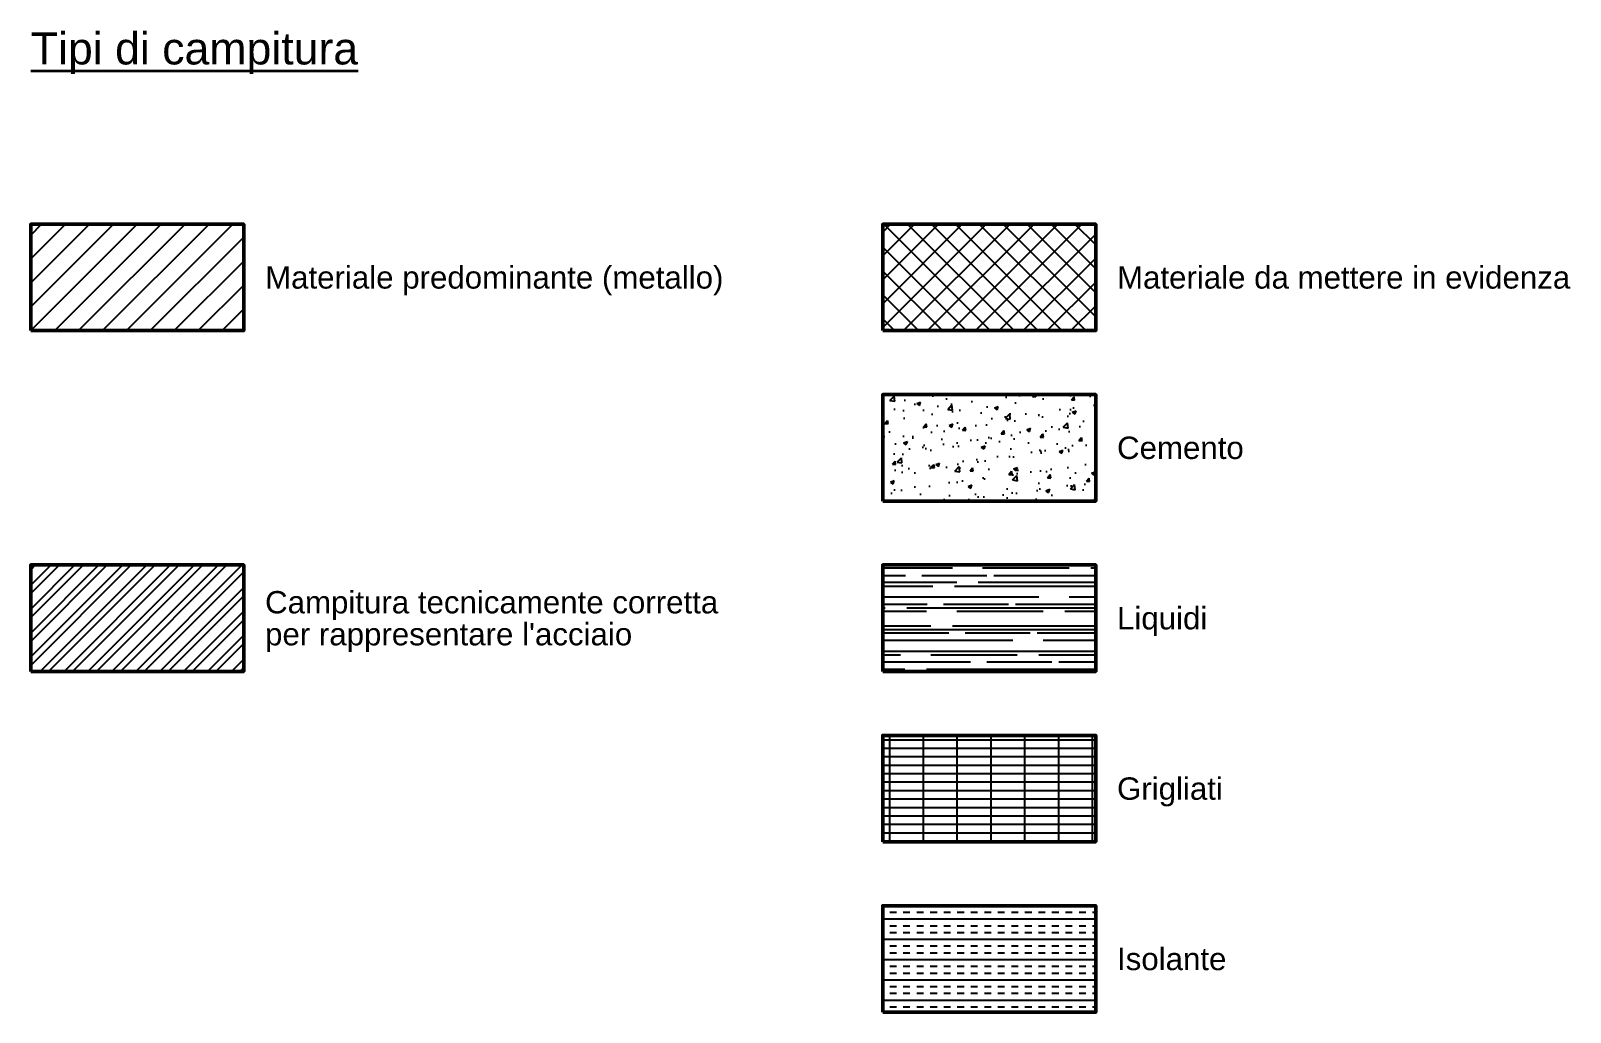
# Model space of a CAD drawing. Header units: millimetres. Extents: x 200 to 923, y -120 to 341.
import ezdxf
from ezdxf.enums import TextEntityAlignment as Align

# ---------------------------------------------------------------- set-up
doc = ezdxf.new("R2010")
doc.units = ezdxf.units.MM
doc.header["$LTSCALE"] = 0.1
for name, color, linetype, lineweight in [('CONTORNO1', 7, 'Continuous', 50), ('TESTO', 2, 'Continuous', 35), ('TRATTEGGIO', 1, 'Continuous', 25)]:
    doc.layers.add(name, color=color, linetype=linetype, lineweight=lineweight)
doc.styles.get("Standard").update_dxf_attribs({"font": 'arial.ttf'})

msp = doc.modelspace()

# ---------------------------------------------------------------- hatches: boundary and pattern name
at = {"layer": 'TRATTEGGIO'}
h = msp.add_hatch(dxfattribs=at)
h.set_pattern_fill('ANSI31', color=256, scale=2.5, style=0)
h.paths.add_polyline_path([(200, 200), (200, 250), (300, 250), (300, 200)])
h = msp.add_hatch(dxfattribs=at)
h.set_pattern_fill('ANSI37', color=256, scale=2.5, style=0)
h.set_pattern_definition([(45, (400, 80), (-5.61266, 5.61266), []), (135, (400, 80), (-5.61266, -5.61266), [])])
h.paths.add_polyline_path([(600, 200), (600, 250), (700, 250), (700, 200)])
h = msp.add_hatch(dxfattribs=at)
h.set_pattern_fill('AR-CONC', color=256, scale=0.1, style=0)
h.set_pattern_definition([(50, (400, 80), (18.2185, -1.5939), [1.905, -20.955]), (355, (400, 80), (-3.5243, 19.1057), [1.524, -16.764]), (100.451, (401.518, 79.867), (14.69425, 17.5117), [1.619, -17.809]), (46.184, (400, 85.08), (27.1079, -4.2042), [2.8575, -31.4325]), (96.636, (402.26, 84.73), (23.7404, 24.7426), [2.4285, -26.7135]), (351.184, (400, 85.08), (23.7405, 24.7425), [2.286, -25.146]), (21, (402.54, 83.81), (15.1615, -10.22655), [1.905, -20.955]), (326, (402.54, 83.81), (6.1802, 18.4188), [1.524, -16.764]), (71.4514, (403.803, 82.958), (21.3416, 8.1923), [1.619, -17.809]), (37.5, (400, 80), (0.30886, 8.4555), [0, -16.5608, 0, -17.018, 0, -16.8275]), (7.5, (400, 80), (6.68197, 10.01806), [0, -9.7028, 0, -16.1798, 0, -6.4135]), (327.5, (394.336, 80), (13.55906, -0.57287), [0, -6.35, 0, -19.812, 0, -26.289]), (317.5, (391.796, 80), (14.8129, 2.54265), [0, -8.255, 0, -13.1572, 0, -18.669])])
h.paths.add_polyline_path([(600, 120), (600, 170), (700, 170), (700, 120)])
h = msp.add_hatch(dxfattribs=at)
h.set_pattern_fill('STEEL', color=256, scale=2.5, style=0)
h.set_pattern_definition([(45, (0, 0), (-5.61266, 5.61266), []), (45, (0, 3.969), (-5.61266, 5.61266), [])])
h.paths.add_polyline_path([(200, 40), (200, 90), (300, 90), (300, 40)])
h = msp.add_hatch(dxfattribs=at)
h.set_pattern_fill('AR-RROOF', color=256, scale=0.4, style=0)
h.set_pattern_definition([(0, (400, 80), (22.352, 10.16), [152.4, -20.32, 50.8, -10.16]), (0, (413.513, 85.08), (-10.16, 13.5128), [30.48, -3.3528, 60.96, -7.62]), (0, (405.08, 88.636), (52.832, 6.8072), [81.28, -14.224, 40.64, -10.16])])
h.paths.add_polyline_path([(600, 40), (600, 90), (700, 90), (700, 40)])
h = msp.add_hatch(dxfattribs=at)
h.set_pattern_fill('GRATE', color=256, scale=5, style=0)
h.paths.add_polyline_path([(600, -40), (600, 10), (700, 10), (700, -40)])
h = msp.add_hatch(dxfattribs=at)
h.set_pattern_fill('INSUL', color=256, style=0)
h.paths.add_polyline_path([(600, -120), (600, -70), (700, -70), (700, -120)])

# ---------------------------------------------------------------- linework, layer by layer
at = {"layer": 'CONTORNO1'}
for points in [[(200, 200), (200, 250), (300, 250), (300, 200)], [(600, 200), (600, 250), (700, 250), (700, 200)], [(600, 120), (600, 170), (700, 170), (700, 120)], [(200, 40), (200, 90), (300, 90), (300, 40)], [(600, 40), (600, 90), (700, 90), (700, 40)], [(600, -40), (600, 10), (700, 10), (700, -40)], [(600, -120), (600, -70), (700, -70), (700, -120)]]:
    msp.add_lwpolyline(points, close=True, dxfattribs=at)

# ---------------------------------------------------------------- texts
at = {"layer": 'TESTO'}
msp.add_text('%%uTipi di campitura', height=15, dxfattribs=at).set_placement((200, 325))
for s, p in [('Materiale predominante (metallo)', (310, 225)), ('Materiale da mettere in evidenza', (710, 225)), ('Cemento', (710, 145)), ('Campitura tecnicamente corretta', (310, 72.5)), ('Liquidi', (710, 65)), ("per rappresentare l'acciaio", (310, 57.5)), ('Grigliati', (710, -15)), ('Isolante', (710, -95))]:
    msp.add_text(s, height=10.5, dxfattribs=at).set_placement(p, align=Align.MIDDLE_LEFT)

doc.saveas('drawing.dxf')
